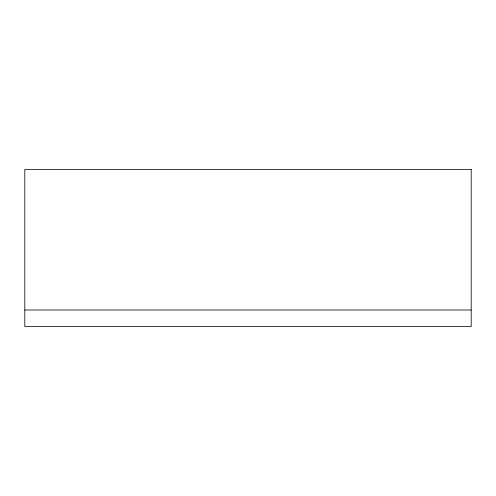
<?xml version="1.0" encoding="UTF-8"?>
<svg xmlns="http://www.w3.org/2000/svg" width="496" height="496" viewBox="0 0 496 496"><rect width="100%" height="100%" fill="white"/><g stroke="black" fill="none" stroke-linecap="round" stroke-linejoin="round"><path stroke-width="0.74" d="M24.8 310L471.2 310M471.2 169.465L24.8 169.465L24.8 326.535L471.2 326.535L471.2 169.465"/></g></svg>
